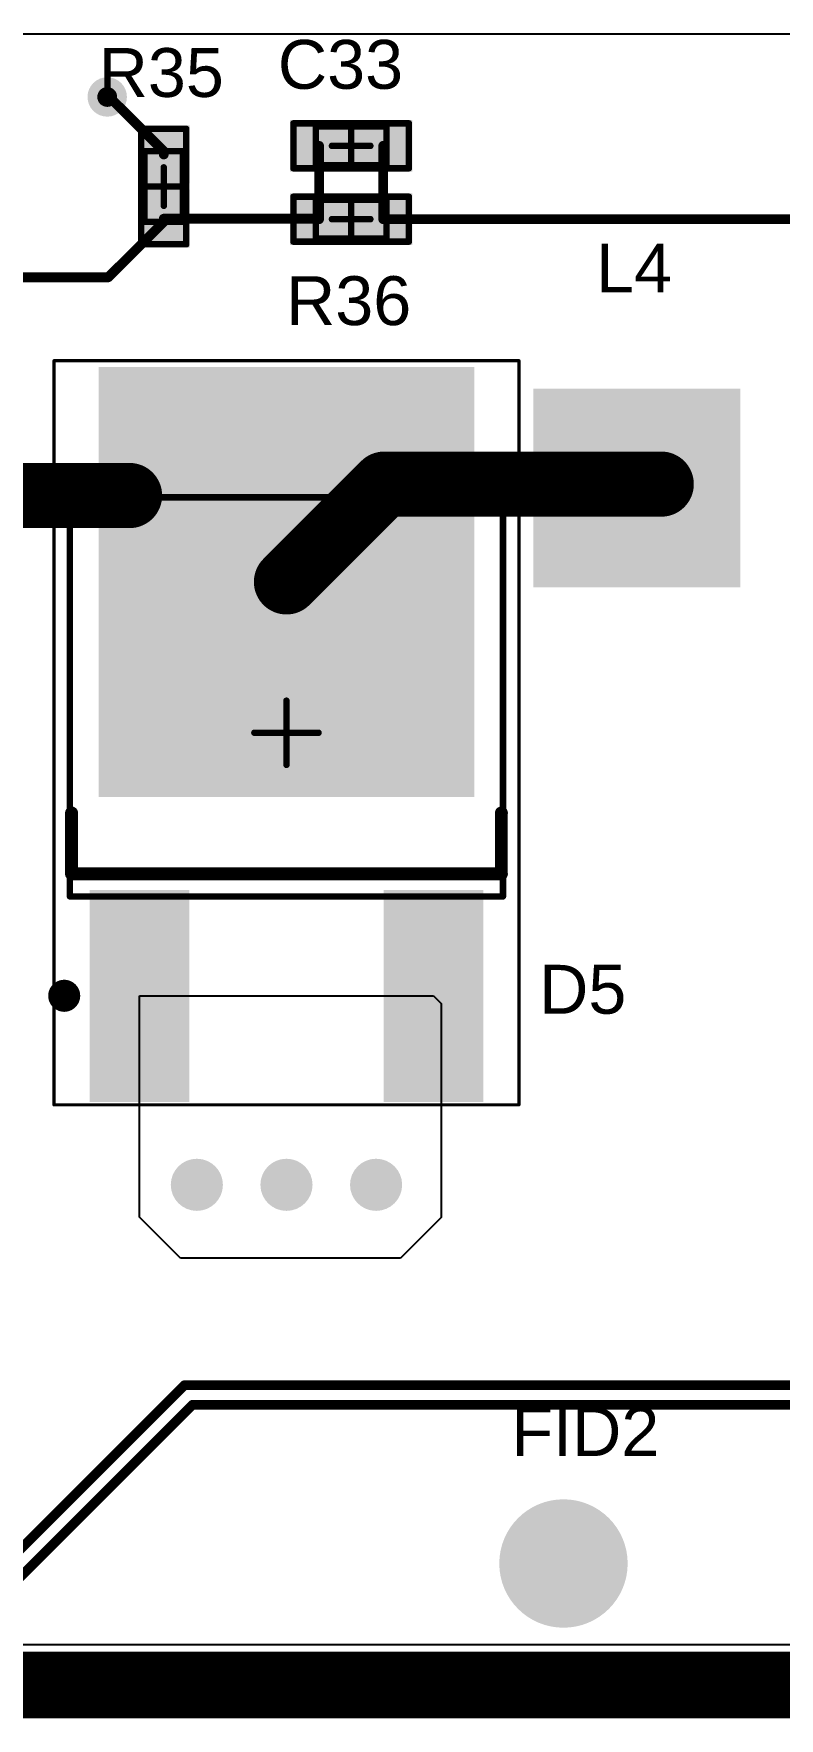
# Model space of a CAD drawing. Header units: millimetres. Extents: x -0.02 to 3.95, y -0.02 to 3.95.
# Drawn here: x 2.62 to 3.077, y -0.02 to 1.014 of the extents above; entities that cross this region are included whole.
import ezdxf

# ---------------------------------------------------------------- set-up
doc = ezdxf.new("R2010")
doc.units = ezdxf.units.MM
doc.header["$MEASUREMENT"] = 0
for name, color, linetype in [('BottomLayer', 5, 'Continuous'), ('InternalPlane1', 76, 'Continuous'), ('InternalPlane2', 16, 'Continuous'), ('Mechanical13', 56, 'Continuous'), ('Mechanical15', 56, 'Continuous'), ('TopLayer', 1, 'Continuous'), ('TopOverlay', 2, 'Continuous'), ('TopPaste', 8, 'Continuous'), ('TopSolder', 216, 'Continuous'), ('ViaHoleLayer', 16, 'Continuous')]:
    doc.layers.add(name, color=color, linetype=linetype)
doc.styles.add('Arial', font='', dxfattribs={"height": 0.2})
doc.styles.get('Arial').set_extended_font_data('Arial')

# ---------------------------------------------------------------- blocks, each defined once
blk = doc.blocks.new('0402_1')
at = {"layer": 'TopLayer'}
for points in [[(-0.0315, -0.0098), (-0.0315, 0.0098), (-0.0079, 0.0098), (-0.0079, -0.0098)], [(0.0079, -0.0098), (0.0079, 0.0098), (0.0315, 0.0098), (0.0315, -0.0098)]]:
    blk.add_hatch(color=1, dxfattribs=at).paths.add_polyline_path(points)
at = {"layer": 'TopPaste'}
for points in [[(-0.0315, -0.0098), (-0.0315, 0.0098), (-0.0079, 0.0098), (-0.0079, -0.0098)], [(0.0079, -0.0098), (0.0079, 0.0098), (0.0315, 0.0098), (0.0315, -0.0098)]]:
    blk.add_hatch(color=8, dxfattribs=at).paths.add_polyline_path(points)
at = {"layer": 'TopSolder'}
for points in [[(-0.0375, -0.0158), (-0.0375, 0.0158), (-0.0019, 0.0158), (-0.0019, -0.0158)], [(0.0019, -0.0158), (0.0019, 0.0158), (0.0375, 0.0158), (0.0375, -0.0158)]]:
    blk.add_hatch(color=216, dxfattribs=at).paths.add_polyline_path(points)
at = {"layer": 'Mechanical13', "const_width": 0.00394}
for points in [[(0.0217, 0.0118), (-0.0217, 0.0118)], [(-0.0217, 0.0118), (-0.0217, -0.0118)], [(0.0217, 0.0118), (0.0217, -0.0118)], [(0.0217, -0.0118), (-0.0217, -0.0118)]]:
    blk.add_lwpolyline(points, dxfattribs=at)
at = {"layer": 'Mechanical13', "const_width": 0.00197}
for points in [[(-0.0226, 0.0118, 1), (-0.0207, 0.0118, 1)], [(-0.0226, 0.0118, 1), (-0.0207, 0.0118, 1)], [(0.0207, 0.0118, 1), (0.0226, 0.0118, 1)], [(0.0207, 0.0118, 1), (0.0226, 0.0118, 1)], [(-0.0226, -0.0118, 1), (-0.0207, -0.0118, 1)], [(-0.0226, -0.0118, 1), (-0.0207, -0.0118, 1)], [(0.0207, -0.0118, 1), (0.0226, -0.0118, 1)], [(0.0207, -0.0118, 1), (0.0226, -0.0118, 1)]]:
    blk.add_lwpolyline(points, format="xyb", close=True, dxfattribs=at)
at = {"layer": 'Mechanical15', "const_width": 0.00394}
for points in [[(0.0354, 0.0138), (-0.0354, 0.0138)], [(-0.0354, 0.0138), (-0.0354, -0.0138)], [(0, 0.0118), (0, -0.0118)], [(0.0354, 0.0138), (0.0354, -0.0138)], [(0.0118, 0), (-0.0118, 0)], [(0.0354, -0.0138), (-0.0354, -0.0138)]]:
    blk.add_lwpolyline(points, dxfattribs=at)
at = {"layer": 'Mechanical15', "const_width": 0.00197}
for points in [[(-0.0364, 0.0138, 1), (-0.0344, 0.0138, 1)], [(-0.0364, 0.0138, 1), (-0.0344, 0.0138, 1)], [(-0.001, 0.0118, 1), (0.001, 0.0118, 1)], [(0.0344, 0.0138, 1), (0.0364, 0.0138, 1)], [(0.0344, 0.0138, 1), (0.0364, 0.0138, 1)], [(-0.0128, 0, 1), (-0.0108, 0, 1)], [(0.0108, 0, 1), (0.0128, 0, 1)], [(-0.001, -0.0118, 1), (0.001, -0.0118, 1)], [(-0.0364, -0.0138, 1), (-0.0344, -0.0138, 1)], [(-0.0364, -0.0138, 1), (-0.0344, -0.0138, 1)], [(0.0344, -0.0138, 1), (0.0364, -0.0138, 1)], [(0.0344, -0.0138, 1), (0.0364, -0.0138, 1)]]:
    blk.add_lwpolyline(points, format="xyb", close=True, dxfattribs=at)
blk = doc.blocks.new('0402_2')
at = {"layer": 'TopLayer'}
for points in [[(-0.0315, -0.0098), (-0.0315, 0.0098), (-0.0079, 0.0098), (-0.0079, -0.0098)], [(0.0079, -0.0098), (0.0079, 0.0098), (0.0315, 0.0098), (0.0315, -0.0098)]]:
    blk.add_hatch(color=1, dxfattribs=at).paths.add_polyline_path(points)
at = {"layer": 'TopPaste'}
for points in [[(-0.0315, -0.0098), (-0.0315, 0.0098), (-0.0079, 0.0098), (-0.0079, -0.0098)], [(0.0079, -0.0098), (0.0079, 0.0098), (0.0315, 0.0098), (0.0315, -0.0098)]]:
    blk.add_hatch(color=8, dxfattribs=at).paths.add_polyline_path(points)
at = {"layer": 'TopSolder'}
for points in [[(-0.0375, -0.0158), (-0.0375, 0.0158), (-0.0019, 0.0158), (-0.0019, -0.0158)], [(0.0019, -0.0158), (0.0019, 0.0158), (0.0375, 0.0158), (0.0375, -0.0158)]]:
    blk.add_hatch(color=216, dxfattribs=at).paths.add_polyline_path(points)
at = {"layer": 'Mechanical13', "const_width": 0.00394}
for points in [[(0.0217, 0.0118), (-0.0217, 0.0118)], [(-0.0217, -0.0118), (-0.0217, 0.0118)], [(0.0217, -0.0118), (0.0217, 0.0118)], [(0.0217, -0.0118), (-0.0217, -0.0118)]]:
    blk.add_lwpolyline(points, dxfattribs=at)
at = {"layer": 'Mechanical13', "const_width": 0.00197}
for points in [[(-0.0226, 0.0118, 1), (-0.0207, 0.0118, 1)], [(-0.0226, 0.0118, 1), (-0.0207, 0.0118, 1)], [(0.0207, 0.0118, 1), (0.0226, 0.0118, 1)], [(0.0207, 0.0118, 1), (0.0226, 0.0118, 1)], [(-0.0226, -0.0118, 1), (-0.0207, -0.0118, 1)], [(-0.0226, -0.0118, 1), (-0.0207, -0.0118, 1)], [(0.0207, -0.0118, 1), (0.0226, -0.0118, 1)], [(0.0207, -0.0118, 1), (0.0226, -0.0118, 1)]]:
    blk.add_lwpolyline(points, format="xyb", close=True, dxfattribs=at)
at = {"layer": 'Mechanical15', "const_width": 0.00394}
for points in [[(0.0354, 0.0138), (-0.0354, 0.0138)], [(-0.0354, -0.0138), (-0.0354, 0.0138)], [(0, -0.0118), (0, 0.0118)], [(0.0354, -0.0138), (0.0354, 0.0138)], [(0.0118, 0), (-0.0118, 0)], [(0.0354, -0.0138), (-0.0354, -0.0138)]]:
    blk.add_lwpolyline(points, dxfattribs=at)
at = {"layer": 'Mechanical15', "const_width": 0.00197}
for points in [[(-0.0364, 0.0138, 1), (-0.0344, 0.0138, 1)], [(-0.0364, 0.0138, 1), (-0.0344, 0.0138, 1)], [(-0.001, 0.0118, 1), (0.001, 0.0118, 1)], [(0.0344, 0.0138, 1), (0.0364, 0.0138, 1)], [(0.0344, 0.0138, 1), (0.0364, 0.0138, 1)], [(-0.0128, 0, 1), (-0.0108, 0, 1)], [(0.0108, 0, 1), (0.0128, 0, 1)], [(-0.001, -0.0118, 1), (0.001, -0.0118, 1)], [(-0.0364, -0.0138, 1), (-0.0344, -0.0138, 1)], [(-0.0364, -0.0138, 1), (-0.0344, -0.0138, 1)], [(0.0344, -0.0138, 1), (0.0364, -0.0138, 1)], [(0.0344, -0.0138, 1), (0.0364, -0.0138, 1)]]:
    blk.add_lwpolyline(points, format="xyb", close=True, dxfattribs=at)
blk = doc.blocks.new('0402_9')
at = {"layer": 'TopLayer'}
for points in [[(-0.0315, -0.0098), (-0.0315, 0.0098), (-0.0079, 0.0098), (-0.0079, -0.0098)], [(0.0079, -0.0098), (0.0079, 0.0098), (0.0315, 0.0098), (0.0315, -0.0098)]]:
    blk.add_hatch(color=1, dxfattribs=at).paths.add_polyline_path(points)
at = {"layer": 'TopPaste'}
for points in [[(-0.0315, -0.0098), (-0.0315, 0.0098), (-0.0079, 0.0098), (-0.0079, -0.0098)], [(0.0079, -0.0098), (0.0079, 0.0098), (0.0315, 0.0098), (0.0315, -0.0098)]]:
    blk.add_hatch(color=8, dxfattribs=at).paths.add_polyline_path(points)
at = {"layer": 'TopSolder'}
for points in [[(-0.0375, -0.0158), (-0.0375, 0.0158), (-0.0019, 0.0158), (-0.0019, -0.0158)], [(0.0019, -0.0158), (0.0019, 0.0158), (0.0375, 0.0158), (0.0375, -0.0158)]]:
    blk.add_hatch(color=216, dxfattribs=at).paths.add_polyline_path(points)
at = {"layer": 'Mechanical13', "const_width": 0.00394}
for points in [[(0.0217, 0.0118), (-0.0217, 0.0118)], [(-0.0217, 0.0118), (-0.0217, -0.0118)], [(0.0217, 0.0118), (0.0217, -0.0118)], [(0.0217, -0.0118), (-0.0217, -0.0118)]]:
    blk.add_lwpolyline(points, dxfattribs=at)
at = {"layer": 'Mechanical13', "const_width": 0.00197}
for points in [[(-0.0226, 0.0118, 1), (-0.0207, 0.0118, 1)], [(-0.0226, 0.0118, 1), (-0.0207, 0.0118, 1)], [(0.0207, 0.0118, 1), (0.0226, 0.0118, 1)], [(0.0207, 0.0118, 1), (0.0226, 0.0118, 1)], [(-0.0226, -0.0118, 1), (-0.0207, -0.0118, 1)], [(-0.0226, -0.0118, 1), (-0.0207, -0.0118, 1)], [(0.0207, -0.0118, 1), (0.0226, -0.0118, 1)], [(0.0207, -0.0118, 1), (0.0226, -0.0118, 1)]]:
    blk.add_lwpolyline(points, format="xyb", close=True, dxfattribs=at)
at = {"layer": 'Mechanical15', "const_width": 0.00394}
for points in [[(0.0354, 0.0138), (-0.0354, 0.0138)], [(-0.0354, 0.0138), (-0.0354, -0.0138)], [(0, 0.0118), (0, -0.0118)], [(0.0354, 0.0138), (0.0354, -0.0138)], [(0.0118, 0), (-0.0118, 0)], [(0.0354, -0.0138), (-0.0354, -0.0138)]]:
    blk.add_lwpolyline(points, dxfattribs=at)
at = {"layer": 'Mechanical15', "const_width": 0.00197}
for points in [[(-0.0364, 0.0138, 1), (-0.0344, 0.0138, 1)], [(-0.0364, 0.0138, 1), (-0.0344, 0.0138, 1)], [(-0.001, 0.0118, 1), (0.001, 0.0118, 1)], [(0.0344, 0.0138, 1), (0.0364, 0.0138, 1)], [(0.0344, 0.0138, 1), (0.0364, 0.0138, 1)], [(-0.0128, 0, 1), (-0.0108, 0, 1)], [(0.0108, 0, 1), (0.0128, 0, 1)], [(-0.001, -0.0118, 1), (0.001, -0.0118, 1)], [(-0.0364, -0.0138, 1), (-0.0344, -0.0138, 1)], [(-0.0364, -0.0138, 1), (-0.0344, -0.0138, 1)], [(0.0344, -0.0138, 1), (0.0364, -0.0138, 1)], [(0.0344, -0.0138, 1), (0.0364, -0.0138, 1)]]:
    blk.add_lwpolyline(points, format="xyb", close=True, dxfattribs=at)
blk = doc.blocks.new('DO5022P_473MLB_18')
at = {"layer": 'TopLayer'}
for points in [[(-0.0575, 0.055), (0.0575, 0.055), (0.0575, -0.055), (-0.0575, -0.055)], [(0.5475, 0.055), (0.6625, 0.055), (0.6625, -0.055), (0.5475, -0.055)]]:
    blk.add_hatch(color=1, dxfattribs=at).paths.add_polyline_path(points)
at = {"layer": 'TopPaste'}
for points in [[(-0.0575, 0.055), (0.0575, 0.055), (0.0575, -0.055), (-0.0575, -0.055)], [(0.5475, 0.055), (0.6625, 0.055), (0.6625, -0.055), (0.5475, -0.055)]]:
    blk.add_hatch(color=8, dxfattribs=at).paths.add_polyline_path(points)
at = {"layer": 'TopSolder'}
for points in [[(-0.0635, 0.061), (0.0635, 0.061), (0.0635, -0.061), (-0.0635, -0.061)], [(0.5415, 0.061), (0.6685, 0.061), (0.6685, -0.061), (0.5415, -0.061)]]:
    blk.add_hatch(color=216, dxfattribs=at).paths.add_polyline_path(points)
blk = doc.blocks.new('VS_30WQ03FN_22')
at = {"layer": 'TopLayer'}
for points in [[(-0.2205, 0.0656), (-0.2205, 0.1148), (-0.1024, 0.1148), (-0.1024, 0.0656)], [(-0.0335, -0.1093), (-0.0335, 0.1093), (0.2185, 0.1093), (0.2185, -0.1093)], [(-0.2205, -0.1148), (-0.2205, -0.0656), (-0.1024, -0.0656), (-0.1024, -0.1148)]]:
    blk.add_hatch(color=1, dxfattribs=at).paths.add_polyline_path(points)
at = {"layer": 'TopPaste'}
for points in [[(-0.2205, 0.0656), (-0.2205, 0.1148), (-0.1024, 0.1148), (-0.1024, 0.0656)], [(-0.0335, -0.1093), (-0.0335, 0.1093), (0.2185, 0.1093), (0.2185, -0.1093)], [(-0.2205, -0.1148), (-0.2205, -0.0656), (-0.1024, -0.0656), (-0.1024, -0.1148)]]:
    blk.add_hatch(color=8, dxfattribs=at).paths.add_polyline_path(points)
at = {"layer": 'TopSolder'}
for points in [[(-0.2265, 0.0596), (-0.2265, 0.1208), (-0.0964, 0.1208), (-0.0964, 0.0596)], [(-0.0395, -0.1153), (-0.0395, 0.1153), (0.2245, 0.1153), (0.2245, -0.1153)], [(-0.2265, -0.1208), (-0.2265, -0.0596), (-0.0964, -0.0596), (-0.0964, -0.1208)]]:
    blk.add_hatch(color=216, dxfattribs=at).paths.add_polyline_path(points)
at = {"layer": 'Mechanical13', "const_width": 0.00394}
for points in [[(-0.1004, 0.1329), (0.1445, 0.1329)], [(-0.1004, 0.1329), (-0.1004, -0.1329)], [(0.1445, 0.1329), (0.1445, -0.1329)], [(-0.1004, -0.1329), (0.1445, -0.1329)]]:
    blk.add_lwpolyline(points, dxfattribs=at)
at = {"layer": 'Mechanical13', "const_width": 0.00197}
for points in [[(-0.1014, 0.1329, 1), (-0.0994, 0.1329, 1)], [(-0.1014, 0.1329, 1), (-0.0994, 0.1329, 1)], [(0.1435, 0.1329, 1), (0.1455, 0.1329, 1)], [(0.1435, 0.1329, 1), (0.1455, 0.1329, 1)], [(-0.1014, -0.1329, 1), (-0.0994, -0.1329, 1)], [(-0.1014, -0.1329, 1), (-0.0994, -0.1329, 1)], [(0.1435, -0.1329, 1), (0.1455, -0.1329, 1)], [(0.1435, -0.1329, 1), (0.1455, -0.1329, 1)]]:
    blk.add_lwpolyline(points, format="xyb", close=True, dxfattribs=at)
at = {"layer": 'Mechanical15'}
for points, const_width in [([(-0.2283, 0.1427), (0.2283, 0.1427)], 0.00197), ([(-0.2283, 0.1427), (-0.2283, -0.1427)], 0.00197), ([(0.2283, 0.1427), (0.2283, -0.1427)], 0.00197), ([(0, 0.0197), (0, -0.0197)], 0.00394), ([(-0.0197, 0), (0.0197, 0)], 0.00394), ([(-0.2283, -0.1427), (0.2283, -0.1427)], 0.00197)]:
    blk.add_lwpolyline(points, dxfattribs=dict(at, const_width=const_width))
for points, const_width in [([(-0.2288, 0.1427, 1), (-0.2279, 0.1427, 1)], 0.000984), ([(-0.2288, 0.1427, 1), (-0.2279, 0.1427, 1)], 0.000984), ([(0.2279, 0.1427, 1), (0.2288, 0.1427, 1)], 0.000984), ([(0.2279, 0.1427, 1), (0.2288, 0.1427, 1)], 0.000984), ([(-0.001, 0.0197, 1), (0.001, 0.0197, 1)], 0.00197), ([(-0.0207, 0, 1), (-0.0187, 0, 1)], 0.00197), ([(0.0187, 0, 1), (0.0207, 0, 1)], 0.00197), ([(-0.001, -0.0197, 1), (0.001, -0.0197, 1)], 0.00197), ([(-0.2288, -0.1427, 1), (-0.2279, -0.1427, 1)], 0.000984), ([(-0.2288, -0.1427, 1), (-0.2279, -0.1427, 1)], 0.000984), ([(0.2279, -0.1427, 1), (0.2288, -0.1427, 1)], 0.000984), ([(0.2279, -0.1427, 1), (0.2288, -0.1427, 1)], 0.000984)]:
    blk.add_lwpolyline(points, format="xyb", close=True, dxfattribs=dict(at, const_width=const_width))
at = {"layer": 'TopOverlay'}
for points, const_width in [([(-0.1565, 0.1364, 1), (-0.1663, 0.1364, 1)], 0.00984), ([(-0.1688, 0.1364, 1), (-0.1639, 0.1364, 1)], 0.00492), ([(-0.159, 0.1364, 1), (-0.154, 0.1364, 1)], 0.00492), ([(-0.0886, 0.1319, 1), (-0.0846, 0.1319, 1)], 0.00394), ([(-0.0886, 0.1319, 1), (-0.0846, 0.1319, 1)], 0.00394), ([(-0.0512, 0.1319, 1), (-0.0472, 0.1319, 1)], 0.00394), ([(-0.0886, -0.1319, 1), (-0.0846, -0.1319, 1)], 0.00394), ([(-0.0886, -0.1319, 1), (-0.0846, -0.1319, 1)], 0.00394), ([(-0.0512, -0.1319, 1), (-0.0472, -0.1319, 1)], 0.00394)]:
    blk.add_lwpolyline(points, format="xyb", close=True, dxfattribs=dict(at, const_width=const_width))
at = {"layer": 'TopOverlay', "const_width": 0.00787}
for points in [[(-0.0866, 0.1319), (-0.0866, -0.1319)], [(-0.0866, 0.1319), (-0.0492, 0.1319)], [(-0.0866, -0.1319), (-0.0492, -0.1319)]]:
    blk.add_lwpolyline(points, dxfattribs=at)
blk = doc.blocks.new('F_______P_____90')
at = {"layer": 'TopLayer'}
h = blk.add_hatch(color=1, dxfattribs=at)
edge = h.paths.add_edge_path()
edge.add_arc((0, 0), 0.0197, 0, 360)
at = {"layer": 'TopPaste'}
h = blk.add_hatch(color=8, dxfattribs=at)
edge = h.paths.add_edge_path()
edge.add_arc((0, 0), 0.0197, 0, 360)
at = {"layer": 'TopSolder'}
h = blk.add_hatch(color=216, dxfattribs=at)
edge = h.paths.add_edge_path()
edge.add_arc((0, 0), 0.0394, 0, 360)

msp = doc.modelspace()

# ---------------------------------------------------------------- hatches: boundary and pattern name
at = {"layer": 'BottomLayer'}
h = msp.add_hatch(color=5, dxfattribs=at)
edge = h.paths.add_edge_path()
edge.add_arc((2.665, 0.975), 0.0121, 0, 360)
h = msp.add_hatch(color=5, dxfattribs=at)
edge = h.paths.add_edge_path()
edge.add_arc((2.72, 0.3074), 0.016, 0, 360)
h = msp.add_hatch(color=5, dxfattribs=at)
edge = h.paths.add_edge_path()
edge.add_arc((2.775, 0.3074), 0.016, 0, 360)
h = msp.add_hatch(color=5, dxfattribs=at)
edge = h.paths.add_edge_path()
edge.add_arc((2.83, 0.3074), 0.016, 0, 360)
at = {"layer": 'InternalPlane2'}
h = msp.add_hatch(color=16, dxfattribs=at)
edge = h.paths.add_edge_path()
edge.add_arc((2.665, 0.975), 0.0121, 0, 360)
h = msp.add_hatch(color=16, dxfattribs=at)
edge = h.paths.add_edge_path()
edge.add_arc((2.72, 0.3074), 0.0158, 0, 360)
h = msp.add_hatch(color=16, dxfattribs=at)
edge = h.paths.add_edge_path()
edge.add_arc((2.775, 0.3074), 0.0158, 0, 360)
h = msp.add_hatch(color=16, dxfattribs=at)
edge = h.paths.add_edge_path()
edge.add_arc((2.83, 0.3074), 0.0158, 0, 360)
at = {"layer": 'TopLayer'}
h = msp.add_hatch(color=1, dxfattribs=at)
edge = h.paths.add_edge_path()
edge.add_arc((2.665, 0.975), 0.0121, 0, 360)
h = msp.add_hatch(color=1, dxfattribs=at)
edge = h.paths.add_edge_path()
edge.add_arc((2.72, 0.3074), 0.016, 0, 360)
h = msp.add_hatch(color=1, dxfattribs=at)
edge = h.paths.add_edge_path()
edge.add_arc((2.775, 0.3074), 0.016, 0, 360)
h = msp.add_hatch(color=1, dxfattribs=at)
edge = h.paths.add_edge_path()
edge.add_arc((2.83, 0.3074), 0.016, 0, 360)
at = {"layer": 'ViaHoleLayer'}
h = msp.add_hatch(color=16, dxfattribs=at)
edge = h.paths.add_edge_path()
edge.add_arc((2.665, 0.975), 0.0061, 0, 360)
h = msp.add_hatch(color=16, dxfattribs=at)
edge = h.paths.add_edge_path()
edge.add_arc((2.72, 0.3074), 0.00984, 0, 360)
h = msp.add_hatch(color=16, dxfattribs=at)
edge = h.paths.add_edge_path()
edge.add_arc((2.775, 0.3074), 0.00984, 0, 360)
h = msp.add_hatch(color=16, dxfattribs=at)
edge = h.paths.add_edge_path()
edge.add_arc((2.83, 0.3074), 0.00984, 0, 360)

# ---------------------------------------------------------------- linework, layer by layer
at = {"layer": 'BottomLayer'}
for p, q in [((1.712, 1.0138), (3.5562, 1.0138)), ((3.64, 0.025), (0.295, 0.025))]:
    msp.add_line(p, q, dxfattribs=at)
at = {"layer": 'InternalPlane1'}
msp.add_line((3.77, 0.0201), (0.1634, 0.0201), dxfattribs=at)
at = {"layer": 'InternalPlane1', "const_width": 0.04}
msp.add_lwpolyline([(0.1634, 0), (3.77, 0)], dxfattribs=at)
at = {"layer": 'InternalPlane2'}
msp.add_line((3.77, 0.0201), (0.1634, 0.0201), dxfattribs=at)
at = {"layer": 'InternalPlane2', "const_width": 0.04}
msp.add_lwpolyline([(0.1634, 0), (3.77, 0)], dxfattribs=at)
at = {"layer": 'TopLayer'}
for p, q in [((2.6848, 0.2875), (2.6848, 0.4234)), ((2.6848, 0.4234), (2.8652, 0.4234)), ((2.8652, 0.4234), (2.87, 0.4186)), ((2.87, 0.4186), (2.87, 0.2874)), ((2.71, 0.2624), (2.6848, 0.2875)), ((2.87, 0.2874), (2.845, 0.2624)), ((2.845, 0.2624), (2.71, 0.2624))]:
    msp.add_line(p, q, dxfattribs=at)
for points, const_width in [([(2.665, 0.975), (2.6663, 0.975)], 0.006), ([(2.6663, 0.975), (2.6997, 0.9417)], 0.006), ([(2.6997, 0.9397), (2.6997, 0.9417)], 0.006), ([(2.795, 0.9), (2.795, 0.945)], 0.006), ([(2.8344, 0.9), (2.8344, 0.945)], 0.006), ([(2.6656, 0.8643), (2.6997, 0.8983)], 0.006), ([(2.6997, 0.9003), (2.7947, 0.9003)], 0.006), ([(2.6997, 0.8983), (2.6997, 0.9003)], 0.006), ([(2.7947, 0.9003), (2.795, 0.9)], 0.006), ([(2.8344, 0.9), (3.17, 0.9)], 0.006), ([(2.5141, 0.8643), (2.6656, 0.8643)], 0.006), ([(2.775, 0.6774), (2.835, 0.7374)], 0.04), ([(2.835, 0.7374), (3.005, 0.7374)], 0.04), ([(2.5141, 0.7304), (2.6787, 0.7304)], 0.04), ([(2.603, 0.075), (2.7124, 0.1844)], 0.006), ([(2.7124, 0.1844), (3.4144, 0.1844)], 0.006), ([(2.608, 0.063), (2.7174, 0.1724)], 0.006), ([(2.7174, 0.1724), (3.4753, 0.1724)], 0.006)]:
    msp.add_lwpolyline(points, dxfattribs=dict(at, const_width=const_width))
for points, const_width in [([(2.6635, 0.975, 1), (2.6665, 0.975, 1)], 0.003), ([(2.6648, 0.975, 1), (2.6678, 0.975, 1)], 0.003), ([(2.6648, 0.975, 1), (2.6678, 0.975, 1)], 0.003), ([(2.6982, 0.9417, 1), (2.7012, 0.9417, 1)], 0.003), ([(2.6982, 0.9417, 1), (2.7012, 0.9417, 1)], 0.003), ([(2.6982, 0.9397, 1), (2.7012, 0.9397, 1)], 0.003), ([(2.7935, 0.945, 1), (2.7965, 0.945, 1)], 0.003), ([(2.8329, 0.945, 1), (2.8359, 0.945, 1)], 0.003), ([(2.6982, 0.9003, 1), (2.7012, 0.9003, 1)], 0.003), ([(2.6982, 0.9003, 1), (2.7012, 0.9003, 1)], 0.003), ([(2.6982, 0.8983, 1), (2.7012, 0.8983, 1)], 0.003), ([(2.6982, 0.8983, 1), (2.7012, 0.8983, 1)], 0.003), ([(2.7932, 0.9003, 1), (2.7962, 0.9003, 1)], 0.003), ([(2.7932, 0.9003, 1), (2.7962, 0.9003, 1)], 0.003), ([(2.7935, 0.9, 1), (2.7965, 0.9, 1)], 0.003), ([(2.7935, 0.9, 1), (2.7965, 0.9, 1)], 0.003), ([(2.8329, 0.9, 1), (2.8359, 0.9, 1)], 0.003), ([(2.8329, 0.9, 1), (2.8359, 0.9, 1)], 0.003), ([(2.6641, 0.8643, 1), (2.6671, 0.8643, 1)], 0.003), ([(2.6641, 0.8643, 1), (2.6671, 0.8643, 1)], 0.003), ([(2.825, 0.7374, 1), (2.845, 0.7374, 1)], 0.02), ([(2.825, 0.7374, 1), (2.845, 0.7374, 1)], 0.02), ([(2.995, 0.7374, 1), (3.015, 0.7374, 1)], 0.02), ([(2.6687, 0.7304, 1), (2.6887, 0.7304, 1)], 0.02), ([(2.765, 0.6774, 1), (2.785, 0.6774, 1)], 0.02), ([(2.7109, 0.1844, 1), (2.7139, 0.1844, 1)], 0.003), ([(2.7109, 0.1844, 1), (2.7139, 0.1844, 1)], 0.003), ([(2.7159, 0.1724, 1), (2.7189, 0.1724, 1)], 0.003), ([(2.7159, 0.1724, 1), (2.7189, 0.1724, 1)], 0.003)]:
    msp.add_lwpolyline(points, format="xyb", close=True, dxfattribs=dict(at, const_width=const_width))

# ---------------------------------------------------------------- block references
for name, p, rotation in [('0402_2', (2.6997, 0.92), 270), ('0402_9', (2.8147, 0.945), 180), ('0402_1', (2.8147, 0.9), 180), ('VS_30WQ03FN_22', (2.775, 0.5848), 90), ('DO5022P_473MLB_18', (3.595, 0.735), 180), ('F_______P_____90', (2.945, 0.075), 90)]:
    msp.add_blockref(name, p, dxfattribs=dict(rotation=rotation))

# ---------------------------------------------------------------- texts
at = {"layer": 'TopOverlay', "style": 'Arial'}
for s, p in [('R35', (2.6597, 0.975)), ('C33', (2.7697, 0.98)), ('L4', (2.965, 0.855)), ('R36', (2.7747, 0.835)), ('D5', (2.93, 0.4124)), ('FID2', (2.913, 0.141))]:
    msp.add_text(s, height=0.03, dxfattribs=at).set_placement(p)

doc.saveas('drawing.dxf')
